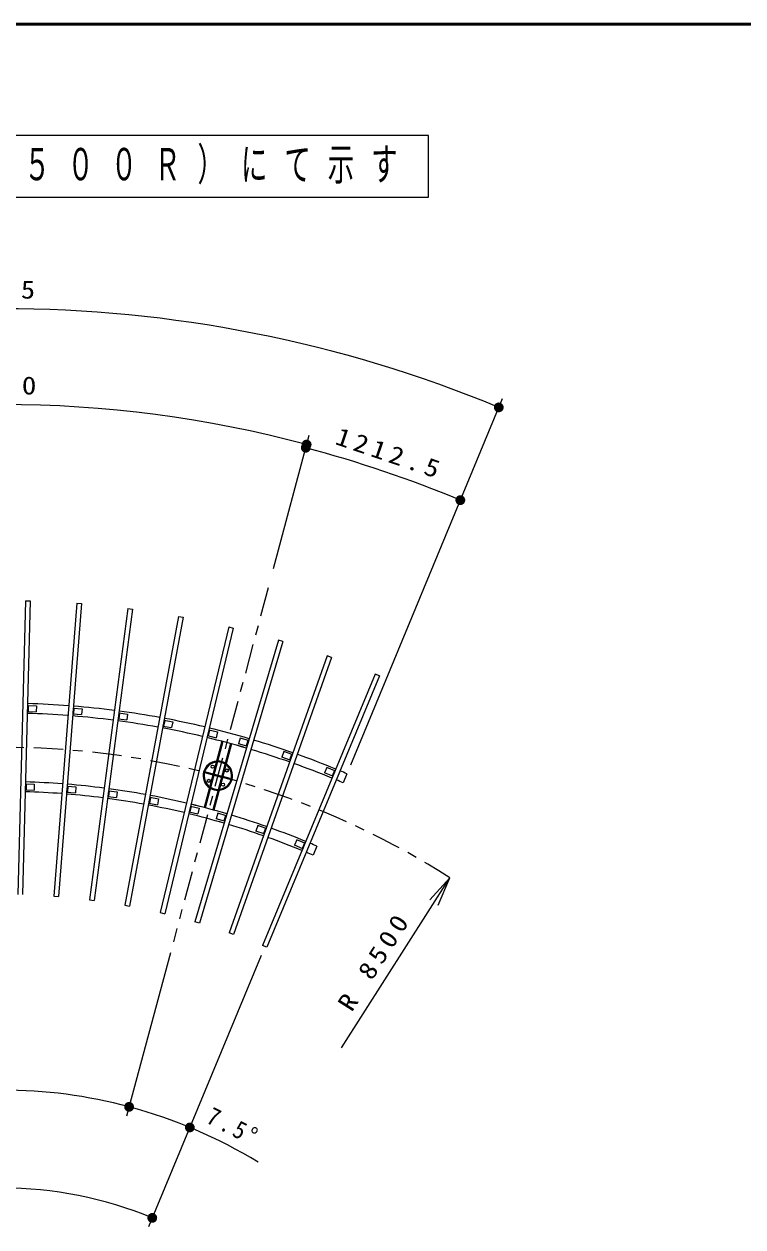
# Model space of a CAD drawing. Units: millimetres on the paper. Extents: x -365 to 10, y -38 to 257.
# Drawn here: x -282.9 to -209.6, y 134.2 to 257 of the extents above; entities that cross this region are included whole.
import ezdxf

# ---------------------------------------------------------------- set-up
doc = ezdxf.new("R2010")
doc.units = ezdxf.units.MM
doc.linetypes.add('USER2', pattern=[6, 3, -1, 1, -1])
doc.layers.add('LY_1', color=7, linetype='Continuous', lineweight=25)
doc.layers.add('LY_2', color=7, linetype='Continuous', lineweight=13)
doc.styles.add('ＭＳ ゴシック', font='')
doc.styles.get('ＭＳ ゴシック').set_extended_font_data('MS Gothic')

# ---------------------------------------------------------------- blocks, each defined once
blk = doc.blocks.new('filled_dot')
at = {"color": 0, "linetype": 'Continuous', "lineweight": -2, "const_width": 1.25}
blk.add_lwpolyline([(-0.625, 0, 1), (0.625, 0, 1)], format="xyb", close=True, dxfattribs=at)
blk = doc.blocks.new('open_arrow')
at = {"color": 0, "linetype": 'Continuous', "lineweight": -2}
blk.add_lwpolyline([(7.5, 1.25), (0, 0), (7.5, -1.25)], dxfattribs=at)

msp = doc.modelspace()

# ---------------------------------------------------------------- linework, layer by layer
at = {"layer": 'LY_1', "lineweight": 13}
for p, q in [((-241.639, 245.635), (-328.639, 245.635)), ((-241.639, 239.335), (-241.639, 245.635)), ((-328.639, 239.335), (-241.639, 239.335)), ((-249.584, 181.379), (-234.089, 218.786)), ((-257.467, 201.428), (-253.821, 215.033)), ((-250.534, 152.466), (-239.464, 169.841)), ((-267.98, 162.19), (-272.456, 145.486)), ((-258.734, 161.903), (-270.214, 134.187))]:
    msp.add_line(p, q, dxfattribs=at)
at = {"layer": 'LY_1', "linetype": 'USER2', "lineweight": 13}
msp.add_line((-258, 199.435), (-267.682, 163.303), dxfattribs=at)
at = {"layer": 'LY_1', "color": 40}
for p, q in [((-282.761, 198.128), (-283.546, 168.138)), ((-282.281, 198.115), (-283.066, 168.125)), ((-282.761, 198.128), (-282.281, 198.115)), ((-277.532, 197.866), (-279.886, 167.959)), ((-277.054, 197.828), (-279.407, 167.921)), ((-277.532, 197.866), (-277.054, 197.828)), ((-272.324, 197.331), (-276.24, 167.588)), ((-271.848, 197.269), (-275.764, 167.525)), ((-267.151, 196.525), (-272.618, 167.027)), ((-272.324, 197.331), (-271.848, 197.269)), ((-267.151, 196.525), (-266.679, 196.437)), ((-266.679, 196.437), (-272.146, 166.94)), ((-262.028, 195.449), (-269.031, 166.277)), ((-261.561, 195.336), (-268.564, 166.165)), ((-262.028, 195.449), (-261.561, 195.336)), ((-256.966, 194.105), (-265.487, 165.341)), ((-256.506, 193.969), (-256.966, 194.105)), ((-256.506, 193.969), (-265.026, 165.204)), ((-251.983, 192.5), (-261.997, 164.22)), ((-251.531, 192.339), (-261.545, 164.06)), ((-251.531, 192.339), (-251.983, 192.5)), ((-247.091, 190.635), (-258.572, 162.919)), ((-246.648, 190.451), (-258.128, 162.735)), ((-246.648, 190.451), (-247.091, 190.635)), ((-279.886, 167.959), (-279.407, 167.921)), ((-276.24, 167.588), (-275.764, 167.525)), ((-272.618, 167.027), (-272.146, 166.94)), ((-269.031, 166.277), (-268.564, 166.165)), ((-265.026, 165.204), (-265.487, 165.341)), ((-261.545, 164.06), (-261.997, 164.22)), ((-258.128, 162.735), (-258.572, 162.919))]:
    msp.add_line(p, q, dxfattribs=at)
at = {"layer": 'LY_1'}
for p, q in [((-282.561, 187.419), (-282.577, 186.819)), ((-282.577, 186.819), (-281.677, 186.795)), ((-282.561, 187.419), (-281.662, 187.395)), ((-282.491, 187.417), (-282.507, 186.817)), ((-281.662, 187.395), (-281.677, 186.795)), ((-277.893, 187.161), (-277.94, 186.563)), ((-277.893, 187.161), (-276.996, 187.091)), ((-277.823, 187.156), (-277.87, 186.558)), ((-276.996, 187.091), (-277.043, 186.493)), ((-277.94, 186.563), (-277.043, 186.493)), ((-273.245, 186.66), (-273.323, 186.065)), ((-273.323, 186.065), (-272.431, 185.948)), ((-273.175, 186.651), (-273.254, 186.056)), ((-273.245, 186.66), (-272.352, 186.543)), ((-272.352, 186.543), (-272.431, 185.948)), ((-268.629, 185.916), (-268.738, 185.327)), ((-268.56, 185.904), (-268.67, 185.314)), ((-268.629, 185.916), (-267.744, 185.752)), ((-267.744, 185.752), (-267.854, 185.163)), ((-268.738, 185.327), (-267.854, 185.163)), ((-264.059, 184.932), (-264.199, 184.349)), ((-264.199, 184.349), (-263.324, 184.139)), ((-263.991, 184.916), (-264.131, 184.332)), ((-264.059, 184.932), (-263.184, 184.722)), ((-263.184, 184.722), (-263.324, 184.139)), ((-262.716, 183.769), (-264.527, 177.008)), ((-262.629, 183.746), (-264.44, 176.984)), ((-261.837, 183.534), (-263.648, 176.772)), ((-261.75, 183.51), (-263.561, 176.749)), ((-260.868, 184.102), (-261.039, 183.526)), ((-260.176, 183.271), (-261.039, 183.526)), ((-260.005, 183.846), (-260.868, 184.102)), ((-260.072, 183.866), (-260.243, 183.291)), ((-260.005, 183.846), (-260.176, 183.271)), ((-256.403, 182.714), (-256.604, 182.148)), ((-255.755, 181.848), (-256.604, 182.148)), ((-255.555, 182.413), (-256.403, 182.714)), ((-255.621, 182.437), (-255.821, 181.871)), ((-255.555, 182.413), (-255.755, 181.848)), ((-264.383, 180.639), (-264.406, 180.552)), ((-264.406, 180.552), (-263.633, 180.345)), ((-264.383, 180.639), (-263.61, 180.432)), ((-252.017, 181.094), (-252.247, 180.54)), ((-251.415, 180.195), (-252.247, 180.54)), ((-251.186, 180.75), (-252.017, 181.094)), ((-251.25, 180.776), (-251.48, 180.222)), ((-251.186, 180.75), (-251.415, 180.195)), ((-282.771, 179.421), (-282.786, 178.822)), ((-282.771, 179.421), (-281.871, 179.398)), ((-282.701, 179.42), (-282.716, 178.82)), ((-281.871, 179.398), (-281.887, 178.798)), ((-263.546, 180.322), (-262.754, 180.11)), ((-263.523, 180.409), (-262.731, 180.196)), ((-261.895, 179.879), (-262.667, 180.086)), ((-261.871, 179.966), (-262.644, 180.173)), ((-261.871, 179.966), (-261.895, 179.879)), ((-249.966, 180.455), (-250.349, 179.531)), ((-282.786, 178.822), (-281.887, 178.798)), ((-278.521, 179.186), (-278.568, 178.588)), ((-278.568, 178.588), (-277.671, 178.517)), ((-278.521, 179.186), (-277.624, 179.115)), ((-278.451, 179.181), (-278.498, 178.582)), ((-277.624, 179.115), (-277.671, 178.517)), ((-274.289, 178.729), (-274.367, 178.134)), ((-274.367, 178.134), (-273.475, 178.016)), ((-274.22, 178.72), (-274.298, 178.125)), ((-274.289, 178.729), (-273.397, 178.611)), ((-273.397, 178.611), (-273.475, 178.016)), ((-270.087, 178.05), (-270.196, 177.46)), ((-270.196, 177.46), (-269.311, 177.296)), ((-270.018, 178.038), (-270.128, 177.448)), ((-270.087, 178.05), (-269.202, 177.886)), ((-269.202, 177.886), (-269.311, 177.296)), ((-265.926, 177.153), (-266.066, 176.57)), ((-265.858, 177.137), (-265.998, 176.553)), ((-265.926, 177.153), (-265.051, 176.943)), ((-265.051, 176.943), (-265.191, 176.36)), ((-266.066, 176.57), (-265.191, 176.36)), ((-263.14, 176.431), (-263.311, 175.856)), ((-262.448, 175.6), (-263.311, 175.856)), ((-262.277, 176.175), (-263.14, 176.431)), ((-262.344, 176.195), (-262.515, 175.62)), ((-262.277, 176.175), (-262.448, 175.6)), ((-259.074, 175.173), (-259.274, 174.607)), ((-258.426, 174.307), (-259.274, 174.607)), ((-258.225, 174.872), (-259.074, 175.173)), ((-258.291, 174.895), (-258.492, 174.33)), ((-258.225, 174.872), (-258.426, 174.307)), ((-255.079, 173.703), (-255.308, 173.149)), ((-254.247, 173.358), (-255.079, 173.703)), ((-254.312, 173.385), (-254.541, 172.831)), ((-254.247, 173.358), (-254.477, 172.804)), ((-254.477, 172.804), (-255.308, 173.149)), ((-253.028, 173.063), (-253.411, 172.139))]:
    msp.add_line(p, q, dxfattribs=at)
for centre in [(-263.669, 181.178), (-262.22, 180.789), (-264.057, 179.729), (-262.608, 179.341)]:
    msp.add_circle(centre, 0.16, dxfattribs=at)
at = {"layer": 'LY_1', "lineweight": 13}
for centre, radius, start, end in [((-285.138, 95.543), 132.398, 67.50021, 112.50059), ((-285.139, 98.156), 120, 74.99989, 105.00002), ((-287.12, 90.764), 127.319, 67.49898, 74.99934), ((-285.139, 98.156), 50, 74.99923, 104.99965), ((-285.152, 98.106), 50.049, 58.53892, 74.9982), ((-285.139, 98.156), 40, 67.49999, 112.50004)]:
    msp.add_arc(centre, radius, start, end, dxfattribs=at)
at = {"layer": 'LY_1'}
for centre, radius, start, end in [((-285.164, 98.156), 89.5, 85.63764, 88.33035), ((-285.164, 98.157), 89.5, 82.63764, 85.33035), ((-285.164, 98.159), 89.5, 79.63764, 82.33035), ((-285.164, 98.156), 88.5, 85.63919, 88.32844), ((-285.164, 98.157), 88.5, 82.63919, 85.32844), ((-285.164, 98.159), 88.5, 79.63919, 82.32844), ((-285.163, 98.16), 89.5, 76.63764, 79.33035), ((-285.163, 98.16), 88.5, 76.63919, 79.32844), ((-285.163, 98.161), 89.5, 73.63764, 76.33035), ((-285.114, 98.148), 89.5, 73.66965, 76.36236), ((-285.163, 98.161), 88.5, 73.63919, 76.32844), ((-285.114, 98.148), 88.5, 73.67156, 76.36081), ((-285.114, 98.147), 89.5, 70.66965, 73.36236), ((-285.114, 98.147), 88.5, 70.67156, 73.36081), ((-285.115, 98.146), 89.5, 67.66965, 70.36236), ((-263.139, 180.259), 1.5, 94.47122, 235.52878), ((-263.139, 180.259), 1.45, 95.17125, 234.82873), ((-263.139, 180.259), 1.4, 95.92484, 234.07514), ((-263.139, 180.259), 1.4, 57.97073, 92.02929), ((-263.139, 180.259), 1.45, 58.5749, 91.42512), ((-263.139, 180.259), 1.5, 59.13835, 90.86407), ((-263.139, 180.259), 1.5, 274.47122, 55.52878), ((-263.139, 180.259), 1.45, 275.17123, 54.82871), ((-263.139, 180.259), 1.4, 275.92482, 54.07512), ((-285.115, 98.146), 88.5, 67.67156, 70.36081), ((-285.139, 98.156), 89.5, 66.85975, 67.34562), ((-285.164, 98.156), 81.5, 85.65115, 88.3137), ((-285.164, 98.157), 81.5, 82.65115, 85.3137), ((-285.139, 98.156), 88.5, 66.85251, 67.34388), ((-285.164, 98.156), 80.5, 85.65303, 88.31139), ((-285.164, 98.157), 80.5, 82.65303, 85.31139), ((-285.164, 98.159), 81.5, 79.65115, 82.3137), ((-285.163, 98.16), 81.5, 76.65115, 79.3137), ((-263.139, 180.259), 1.5, 239.13593, 270.86165), ((-263.139, 180.259), 1.45, 238.57488, 271.4251), ((-263.139, 180.259), 1.4, 237.97071, 272.02927), ((-285.164, 98.159), 80.5, 79.65303, 82.31139), ((-285.163, 98.16), 80.5, 76.65303, 79.31139), ((-285.163, 98.161), 81.5, 73.65115, 76.3137), ((-285.114, 98.148), 81.5, 73.6863, 76.34885), ((-285.163, 98.161), 80.5, 73.65303, 76.31139), ((-285.114, 98.148), 80.5, 73.68861, 76.34697), ((-285.114, 98.147), 81.5, 70.6863, 73.34885), ((-285.114, 98.147), 80.5, 70.68861, 73.34697), ((-285.115, 98.146), 81.5, 67.6863, 70.34885), ((-285.115, 98.146), 80.5, 67.68861, 70.34697), ((-285.139, 98.156), 81.5, 66.7969, 67.33047), ((-285.139, 98.156), 80.5, 66.78817, 67.32837)]:
    msp.add_arc(centre, radius, start, end, dxfattribs=at)
at = {"layer": 'LY_1', "linetype": 'USER2', "lineweight": 13}
msp.add_arc((-285.139, 98.156), 85, 57.49751, 113.65495, dxfattribs=at)
at = {"layer": 'LY_2', "lineweight": 50}
msp.add_line((0, 257), (-365, 257), dxfattribs=at)

# ---------------------------------------------------------------- block references
at = {"layer": 'LY_1', "lineweight": 13, "xscale": 0.4, "yscale": 0.4}
for name, p, rotation in [('filled_dot', (-234.472, 217.863), 158.1), ('filled_dot', (-254.166, 213.744), 344.3), ('filled_dot', (-254.08, 214.067), 165.7), ('filled_dot', (-238.395, 208.391), 158.2), ('open_arrow', (-239.464, 169.841), 237.5), ('filled_dot', (-272.197, 146.449), 343.3), ('filled_dot', (-272.197, 146.452), 166.7), ('filled_dot', (-265.999, 144.345), 159.2), ('filled_dot', (-269.831, 135.111), 159.6)]:
    msp.add_blockref(name, p, dxfattribs=dict(at, rotation=rotation))

# ---------------------------------------------------------------- texts
at = {"layer": 'LY_1', "style": 'ＭＳ ゴシック'}
for s, insert, char_height, attachment_point in [('\\T1.64;\\W0.6;周長は全て、柱芯（８５００Ｒ）にて示す', (-285.139, 242.485), 3.299, 5), ('\\T1.33;\\W1.2;4450', (-285.139, 219.156), 1.833, 8)]:
    msp.add_mtext(s, dxfattribs=dict(at, insert=insert, char_height=char_height, attachment_point=attachment_point))
at = {"layer": 'LY_1', "char_height": 1.833, "attachment_point": 8, "style": 'ＭＳ ゴシック'}
for s, insert, rotation in [('\\T1.33;\\W1.15;6875', (-285.139, 228.941), 0.001), ('\\T1.33;\\W1.15;1212.5', (-245.872, 212.273), 341.25), ('\\T1.33;\\W1.15;R\\~8500', (-246.377, 160.852), 57.498), ('\\T1.33;\\W0.9;7.5°', (-261.981, 143.593), 333.006)]:
    msp.add_mtext(s, dxfattribs=dict(at, insert=insert, rotation=rotation))

doc.saveas('drawing.dxf')
